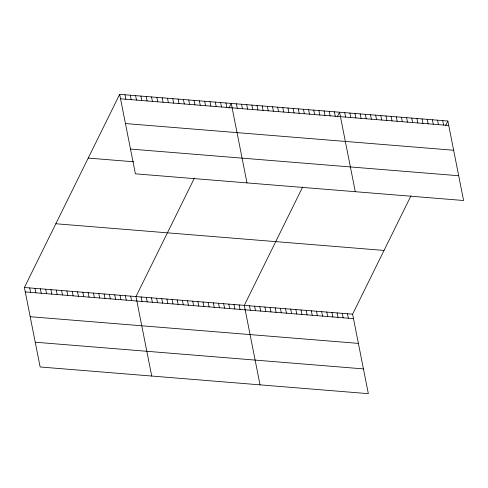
<?xml version="1.0" encoding="UTF-8"?>
<svg xmlns="http://www.w3.org/2000/svg" width="488" height="488" viewBox="0 0 488 488"><rect width="100%" height="100%" fill="white"/><g stroke="black" fill="none" stroke-linecap="round" stroke-linejoin="round"><path stroke-width="0.73" d="M411.03 195.706L352.604 314.174L368.342 393.657L40.138 366.976L24.4 287.493L119.658 94.343L447.862 121.024L463.6 200.507L135.396 173.826L119.658 94.343M194.413 178.096L135.987 296.564L151.725 376.047M228.921 108.135L231.251 103.413L246.989 182.896M302.719 186.904L244.293 305.372L260.031 384.855M337.226 116.937L339.556 112.216L355.295 191.699M445.532 125.745L447.862 121.024M120.542 98.796L448.746 125.477M125.447 123.556L453.645 150.237M130.497 149.066L458.696 175.747M88.224 158.081L133.773 161.784M55.833 223.754L384.038 250.435M24.4 287.493L352.604 314.174M25.285 291.952L353.483 318.634M30.183 316.712L358.387 343.393M35.234 342.216L363.438 368.897M442.701 120.603L443.586 125.062M437.547 120.182L438.431 124.641M432.392 119.767L433.271 124.22M427.232 119.347L428.116 123.799M422.077 118.926L422.956 123.385M416.917 118.505L417.801 122.964M411.762 118.09L412.641 122.543M406.602 117.669L407.486 122.128M401.447 117.248L402.325 121.707M396.286 116.827L397.171 121.286M391.132 116.412L392.01 120.865M385.971 115.992L386.856 120.451M380.817 115.571L381.695 120.03M375.656 115.15L376.541 119.609M370.502 114.735L371.38 119.188M365.341 114.314L366.226 118.773M360.187 113.893L361.065 118.352M355.026 113.478L355.911 117.931M349.872 113.057L350.75 117.51M344.711 112.636L345.595 117.096M334.396 111.801L335.28 116.254M329.241 111.38L330.126 115.833M324.081 110.959L324.965 115.418M318.926 110.538L319.811 114.997M313.766 110.123L314.65 114.576M308.611 109.702L309.496 114.162M347.444 313.754L348.328 318.213M303.451 109.281L304.335 113.741M342.289 313.339L343.168 317.792M298.296 108.861L299.181 113.32M337.129 312.918L338.013 317.377M293.135 108.446L294.02 112.899M331.974 312.497L332.853 316.956M287.981 108.025L288.865 112.484M326.814 312.076L327.698 316.535M282.82 107.604L283.705 112.063M321.659 311.661L322.537 316.114M277.666 107.183L278.55 111.642M316.498 311.24L317.383 315.699M272.511 106.768L273.39 111.221M311.344 310.819L312.222 315.279M267.351 106.347L268.235 110.806M306.183 310.405L307.068 314.858M262.196 105.927L263.075 110.386M301.029 309.984L301.907 314.437M257.036 105.512L257.92 109.965M295.868 309.563L296.753 314.022M251.881 105.091L252.76 109.544M290.714 309.142L291.592 313.601M246.721 104.67L247.605 109.129M285.553 308.727L286.438 313.18M241.566 104.249L242.444 108.708M280.399 308.306L281.277 312.759M236.405 103.834L237.29 108.287M275.238 307.885L276.123 312.344M270.084 307.464L270.962 311.923M225.938 102.98L226.816 107.439M264.923 307.05L265.808 311.503M220.619 102.547L221.503 107.006M259.769 306.629L260.647 311.088M215.306 102.114L216.19 106.573M254.608 306.208L255.492 310.667M209.993 101.687L210.877 106.14M249.453 305.787L250.338 310.246M204.679 101.254L205.564 105.707M199.366 100.821L200.251 105.28M239.138 304.951L240.023 309.41M194.053 100.388L194.938 104.847M233.978 304.53L234.862 308.989M188.74 99.955L189.619 104.414M228.823 304.109L229.708 308.569M183.427 99.528L184.305 103.981M223.663 303.695L224.547 308.148M178.114 99.094L178.992 103.547M218.508 303.274L219.393 307.733M213.347 302.853L214.232 307.312M172.801 98.661L173.679 103.121M208.193 302.438L209.077 306.891M167.482 98.228L168.366 102.687M203.032 302.017L203.917 306.47M162.169 97.795L163.053 102.254M197.878 301.596L198.762 306.055M156.855 97.362L157.74 101.821M192.723 301.175L193.602 305.634M151.542 96.935L152.427 101.388M187.563 300.76L188.447 305.214M146.229 96.502L147.114 100.955M182.408 300.34L183.287 304.799M140.916 96.069L141.801 100.528M177.248 299.919L178.132 304.378M135.603 95.636L136.481 100.095M172.093 299.498L172.972 303.957M130.29 95.203L131.168 99.662M166.933 299.083L167.817 303.536M124.977 94.776L125.855 99.229M161.778 298.662L162.656 303.121M156.618 298.241L157.502 302.7M151.463 297.82L152.341 302.279M146.302 297.406L147.187 301.858M141.148 296.985L142.026 301.444M130.674 296.131L131.559 300.59M125.361 295.704L126.246 300.157M120.048 295.271L120.932 299.724M114.735 294.837L115.613 299.296M109.422 294.404L110.3 298.863M104.109 293.971L104.987 298.43M98.789 293.544L99.674 297.997M93.476 293.111L94.361 297.564M88.163 292.678L89.048 297.137M82.85 292.245L83.735 296.704M77.537 291.812L78.422 296.271M72.224 291.379L73.108 295.838M66.911 290.952L67.795 295.405M61.598 290.519L62.476 294.978M56.285 290.086L57.163 294.545M50.972 289.652L51.85 294.111M45.652 289.219L46.537 293.678M40.339 288.792L41.224 293.245M35.026 288.359L35.911 292.812M29.713 287.926L30.598 292.385"/></g></svg>
